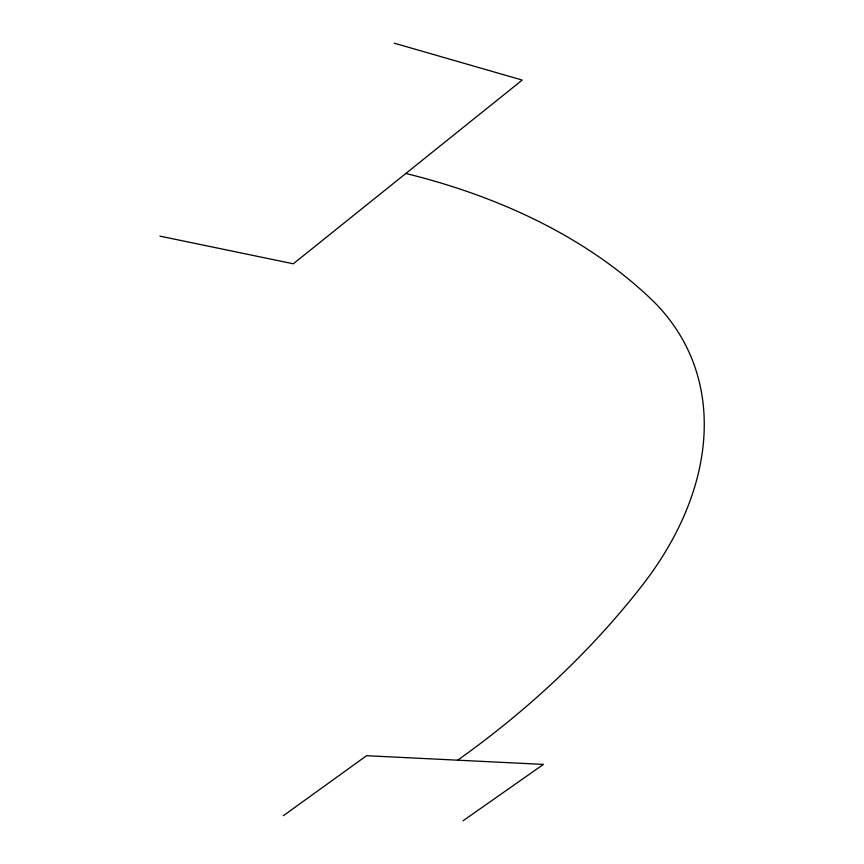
<?xml version="1.0" encoding="UTF-8"?>
<svg xmlns="http://www.w3.org/2000/svg" width="864" height="864" viewBox="0 0 864 864"><rect width="100%" height="100%" fill="white"/><g stroke="black" fill="none" stroke-linecap="round" stroke-linejoin="round"><path stroke-width="1.3" d="M283.392 815.681L366.563 755.708L543.424 764.402L463.018 820.8M159.948 236.131L293.306 263.79L522.223 80.071L394.33 43.2M405.842 173.48A737.489 473.947 -15.7 0 1 650.732 298.728A351 241.434 -24.9 0 1 641.736 586.04A913.226 714.496 -8.5 0 1 457.661 760.19"/></g></svg>
